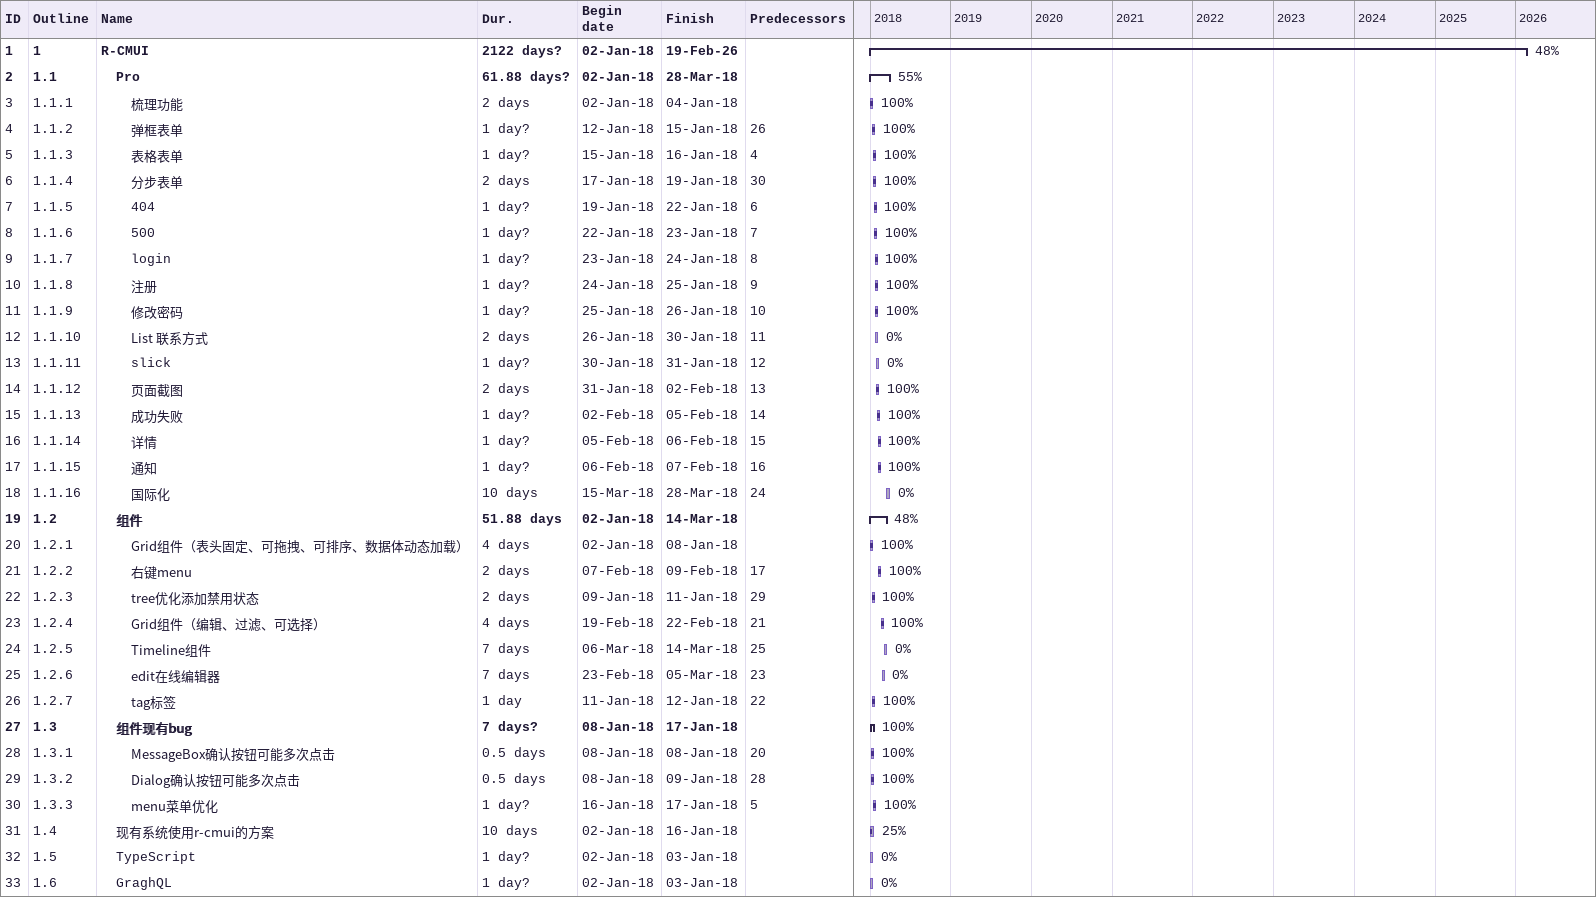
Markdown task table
| ID | WBS | Task | Duration | Start | Finish | Predecessors | % complete |
|---|---|---|---|---|---|---|---|
| 1 | 1 | **R-CMUI** | 2122d? | 2018-01-02 | 2026-02-19 |  | 48 |
| 2 | 1.1 | **Pro** | 61.88d? | 2018-01-02 | 2018-03-28 |  | 55 |
| 3 | 1.1.1 | 梳理功能 | 2d | 2018-01-02 | 2018-01-04 |  | 100 |
| 4 | 1.1.2 | 弹框表单 | 1d? | 2018-01-12 | 2018-01-15 | 26 | 100 |
| 5 | 1.1.3 | 表格表单 | 1d? | 2018-01-15 | 2018-01-16 | 4 | 100 |
| 6 | 1.1.4 | 分步表单 | 2d | 2018-01-17 | 2018-01-19 | 30 | 100 |
| 7 | 1.1.5 | 404 | 1d? | 2018-01-19 | 2018-01-22 | 6 | 100 |
| 8 | 1.1.6 | 500 | 1d? | 2018-01-22 | 2018-01-23 | 7 | 100 |
| 9 | 1.1.7 | login | 1d? | 2018-01-23 | 2018-01-24 | 8 | 100 |
| 10 | 1.1.8 | 注册 | 1d? | 2018-01-24 | 2018-01-25 | 9 | 100 |
| 11 | 1.1.9 | 修改密码 | 1d? | 2018-01-25 | 2018-01-26 | 10 | 100 |
| 12 | 1.1.10 | List 联系方式 | 2d | 2018-01-26 | 2018-01-30 | 11 | 0 |
| 13 | 1.1.11 | slick | 1d? | 2018-01-30 | 2018-01-31 | 12 | 0 |
| 14 | 1.1.12 | 页面截图 | 2d | 2018-01-31 | 2018-02-02 | 13 | 100 |
| 15 | 1.1.13 | 成功失败 | 1d? | 2018-02-02 | 2018-02-05 | 14 | 100 |
| 16 | 1.1.14 | 详情 | 1d? | 2018-02-05 | 2018-02-06 | 15 | 100 |
| 17 | 1.1.15 | 通知 | 1d? | 2018-02-06 | 2018-02-07 | 16 | 100 |
| 18 | 1.1.16 | 国际化 | 10d | 2018-03-15 | 2018-03-28 | 24 | 0 |
| 19 | 1.2 | **组件** | 51.88d | 2018-01-02 | 2018-03-14 |  | 48 |
| 20 | 1.2.1 | Grid组件（表头固定、可拖拽、可排序、数据体动态加载） | 4d | 2018-01-02 | 2018-01-08 |  | 100 |
| 21 | 1.2.2 | 右键menu | 2d | 2018-02-07 | 2018-02-09 | 17 | 100 |
| 22 | 1.2.3 | tree优化添加禁用状态 | 2d | 2018-01-09 | 2018-01-11 | 29 | 100 |
| 23 | 1.2.4 | Grid组件（编辑、过滤、可选择） | 4d | 2018-02-19 | 2018-02-22 | 21 | 100 |
| 24 | 1.2.5 | Timeline组件 | 7d | 2018-03-06 | 2018-03-14 | 25 | 0 |
| 25 | 1.2.6 | edit在线编辑器 | 7d | 2018-02-23 | 2018-03-05 | 23 | 0 |
| 26 | 1.2.7 | tag标签 | 1d | 2018-01-11 | 2018-01-12 | 22 | 100 |
| 27 | 1.3 | **组件现有bug** | 7d? | 2018-01-08 | 2018-01-17 |  | 100 |
| 28 | 1.3.1 | MessageBox确认按钮可能多次点击 | 0.5d | 2018-01-08 | 2018-01-08 | 20 | 100 |
| 29 | 1.3.2 | Dialog确认按钮可能多次点击 | 0.5d | 2018-01-08 | 2018-01-09 | 28 | 100 |
| 30 | 1.3.3 | menu菜单优化 | 1d? | 2018-01-16 | 2018-01-17 | 5 | 100 |
| 31 | 1.4 | 现有系统使用r-cmui的方案 | 10d | 2018-01-02 | 2018-01-16 |  | 25 |
| 32 | 1.5 | TypeScript | 1d? | 2018-01-02 | 2018-01-03 |  | 0 |
| 33 | 1.6 | GraghQL | 1d? | 2018-01-02 | 2018-01-03 |  | 0 |
